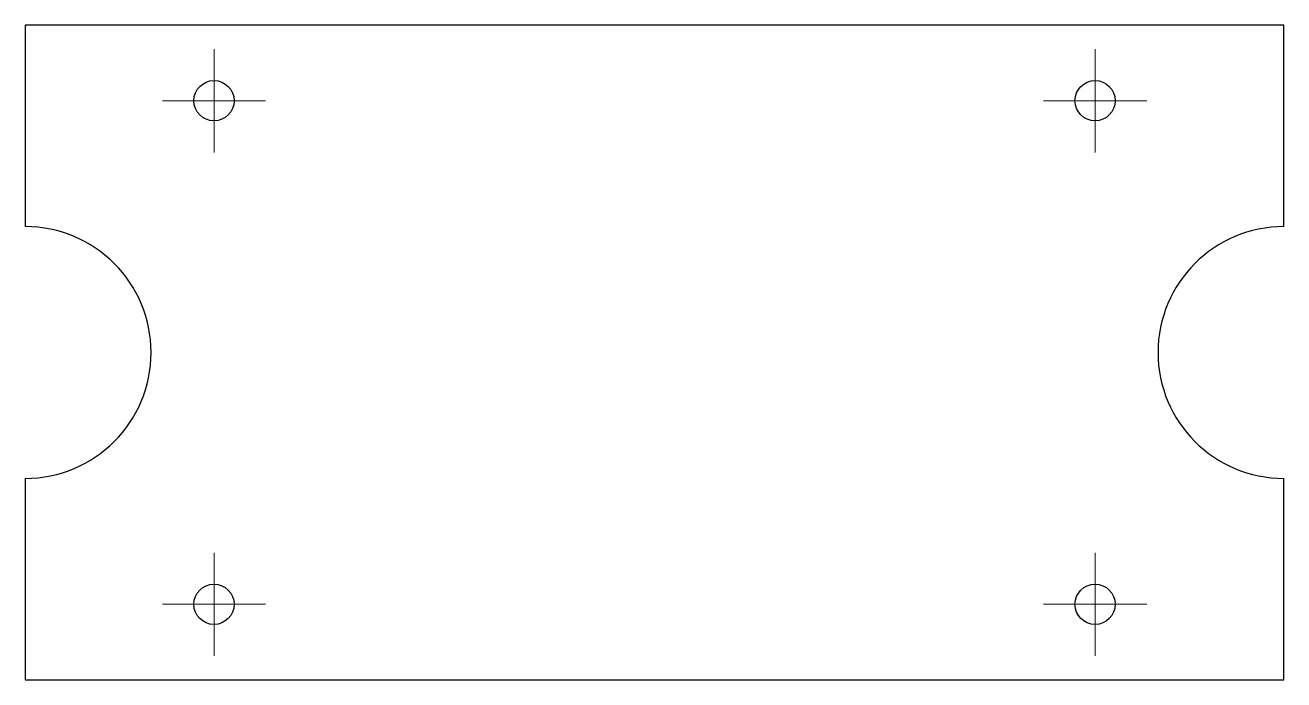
# Model space of a CAD drawing. Header units: millimetres. Extents: x 53 to 153, y 154 to 206.
import ezdxf

# ---------------------------------------------------------------- set-up
doc = ezdxf.new("R2010")
doc.units = ezdxf.units.MM

# ---------------------------------------------------------------- blocks, each defined once
blk = doc.blocks.new('SW_CENTERMARKSYMBOL_0')
at = {"color": 0, "linetype": 'Continuous', "lineweight": 18}
for p, q in [((0, 2.5), (0, 4.1)), ((0, 0), (0, 2.5)), ((-2.5, 0), (-4.1, 0)), ((0, 0), (-2.5, 0)), ((0, 0), (0, -2.5)), ((0, 0), (2.5, 0)), ((2.5, 0), (4.1, 0)), ((0, -2.5), (0, -4.1))]:
    blk.add_line(p, q, dxfattribs=at)
blk = doc.blocks.new('SW_CENTERMARKSYMBOL_1')
at = {"color": 0, "linetype": 'Continuous', "lineweight": 18}
for p, q in [((0, 2.5), (0, 4.1)), ((0, 0), (0, 2.5)), ((-2.5, 0), (-4.1, 0)), ((0, 0), (-2.5, 0)), ((0, 0), (0, -2.5)), ((0, 0), (2.5, 0)), ((2.5, 0), (4.1, 0)), ((0, -2.5), (0, -4.1))]:
    blk.add_line(p, q, dxfattribs=at)
blk = doc.blocks.new('SW_CENTERMARKSYMBOL_2')
at = {"color": 0, "linetype": 'Continuous', "lineweight": 18}
for p, q in [((0, 2.5), (0, 4.1)), ((0, 0), (0, 2.5)), ((-2.5, 0), (-4.1, 0)), ((0, 0), (-2.5, 0)), ((0, 0), (0, -2.5)), ((0, 0), (2.5, 0)), ((2.5, 0), (4.1, 0)), ((0, -2.5), (0, -4.1))]:
    blk.add_line(p, q, dxfattribs=at)
blk = doc.blocks.new('SW_CENTERMARKSYMBOL_3')
at = {"color": 0, "linetype": 'Continuous', "lineweight": 18}
for p, q in [((0, 2.5), (0, 4.1)), ((0, 0), (0, 2.5)), ((-2.5, 0), (-4.1, 0)), ((0, 0), (-2.5, 0)), ((0, 0), (0, -2.5)), ((0, 0), (2.5, 0)), ((2.5, 0), (4.1, 0)), ((0, -2.5), (0, -4.1))]:
    blk.add_line(p, q, dxfattribs=at)

msp = doc.modelspace()

# ---------------------------------------------------------------- linework, layer by layer
at = {"color": 7, "linetype": 'Continuous', "lineweight": 25}
for p, q in [((53.3, 206.02), (53.3, 190.02)), ((153.3, 206.02), (53.3, 206.02)), ((153.3, 190.02), (153.3, 206.02)), ((53.3, 170.02), (53.3, 154.02)), ((153.3, 154.02), (153.3, 170.02)), ((53.3, 154.02), (153.3, 154.02))]:
    msp.add_line(p, q, dxfattribs=at)
for centre in [(68.3, 200.02), (138.3, 200.02), (68.3, 160.02), (138.3, 160.02)]:
    msp.add_circle(centre, 1.6, dxfattribs=at)
for centre, start, end in [((53.3, 180.02), 270, 90), ((153.3, 180.02), 90, 270)]:
    msp.add_arc(centre, 10, start, end, dxfattribs=at)

# ---------------------------------------------------------------- block references
at = {"color": 7, "linetype": 'Continuous', "lineweight": 18}
for name, p in [('SW_CENTERMARKSYMBOL_0', (68.3, 200.02)), ('SW_CENTERMARKSYMBOL_2', (138.3, 200.02)), ('SW_CENTERMARKSYMBOL_1', (68.3, 160.02)), ('SW_CENTERMARKSYMBOL_3', (138.3, 160.02))]:
    msp.add_blockref(name, p, dxfattribs=at)

doc.saveas('drawing.dxf')
